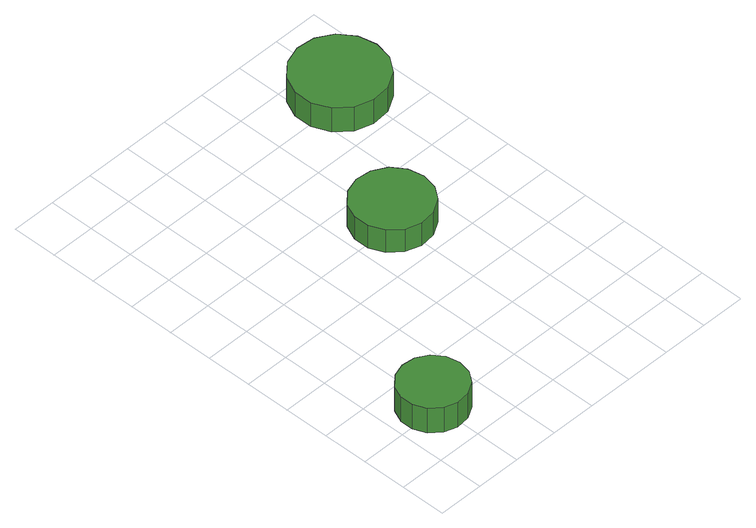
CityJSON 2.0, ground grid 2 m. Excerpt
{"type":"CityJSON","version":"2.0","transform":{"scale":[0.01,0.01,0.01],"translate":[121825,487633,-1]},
"CityObjects":{
"tree1":{"type":"SolitaryVegetationObject","attributes":{"function":"something"},"geometry":[{"type":"MultiSurface","lod":"1","boundaries":[[[0,1,2,3,4,5,6,7,8,9,10,11,12,13,14]],[[15,16,17,18,19,20,21,22,23,24,25,26,27,28,29]],[[0,29,28,1]],[[1,28,27,2]],[[2,27,26,3]],[[3,26,25,4]],[[4,25,24,5]],[[5,24,23,6]],[[6,23,22,7]],[[7,22,21,8]],[[8,21,20,9]],[[9,20,19,10]],[[10,19,18,11]],[[11,18,17,12]],[[12,17,16,13]],[[13,16,15,14]],[[14,15,29,0]]]}]},
"tree2":{"type":"SolitaryVegetationObject","attributes":{"function":"something"},"geometry":[{"type":"MultiSurface","lod":"1","boundaries":[[[30,31,32,33,34,35,36,37,38,39,40,41,42,43,44]],[[45,46,47,48,49,50,51,52,53,54,55,56,57,58,59]],[[30,59,58,31]],[[31,58,57,32]],[[32,57,56,33]],[[33,56,55,34]],[[34,55,54,35]],[[35,54,53,36]],[[36,53,52,37]],[[37,52,51,38]],[[38,51,50,39]],[[39,50,49,40]],[[40,49,48,41]],[[41,48,47,42]],[[42,47,46,43]],[[43,46,45,44]],[[44,45,59,30]]]}]},
"tree3":{"type":"SolitaryVegetationObject","attributes":{"function":"something"},"geometry":[{"type":"MultiSurface","lod":"1","boundaries":[[[60,61,62,63,64,65,66,67,68,69,70,71,72,73,74]],[[75,76,77,78,79,80,81,82,83,84,85,86,87,88,89]],[[60,89,88,61]],[[61,88,87,62]],[[62,87,86,63]],[[63,86,85,64]],[[64,85,84,65]],[[65,84,83,66]],[[66,83,82,67]],[[67,82,81,68]],[[68,81,80,69]],[[69,80,79,70]],[[70,79,78,71]],[[71,78,77,72]],[[72,77,76,73]],[[73,76,75,74]],[[74,75,89,60]]]}]}
},
"vertices":[
[335,224,209],[322,283,209],[287,332,209],[235,362,209],[175,368,209],[118,350,209],[73,309,209],[49,254,209],[49,194,209],[73,139,209],[118,99,209],[175,80,209],[235,87,209],[287,117,209],[322,165,209],[322,165,82],[287,117,82],[235,87,82],[175,80,82],[118,99,82],[73,139,82],[49,194,82],[49,254,82],[73,309,82],[118,350,82],[175,368,82],[235,362,82],[287,332,82],[322,283,82],[335,224,82],
[972,1021,199],[957,1091,199],[916,1148,199],[854,1183,199],[784,1191,199],[716,1169,199],[664,1122,199],[635,1057,199],[635,986,199],[664,921,199],[716,874,199],[784,852,199],[854,859,199],[916,895,199],[957,952,199],[957,952,84],[916,895,84],[854,859,84],[784,852,84],[716,874,84],[664,921,84],[635,986,84],[635,1057,84],[664,1122,84],[716,1169,84],[784,1191,84],[854,1183,84],[916,1148,84],[957,1091,84],[972,1021,84],
[1353,1631,209],[1336,1712,209],[1287,1780,209],[1215,1822,209],[1132,1830,209],[1053,1804,209],[991,1749,209],[957,1673,209],[957,1589,209],[991,1513,209],[1053,1457,209],[1132,1432,209],[1215,1440,209],[1287,1482,209],[1336,1549,209],[1336,1549,86],[1287,1482,86],[1215,1440,86],[1132,1432,86],[1053,1457,86],[991,1513,86],[957,1589,86],[957,1673,86],[991,1749,86],[1053,1804,86],[1132,1830,86],[1215,1822,86],[1287,1780,86],[1336,1712,86],[1353,1631,86]
]}
